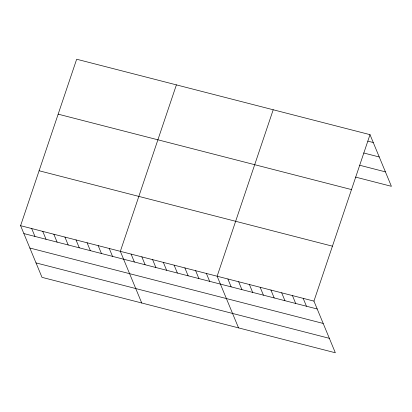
<?xml version="1.0" encoding="UTF-8"?>
<svg xmlns="http://www.w3.org/2000/svg" width="412" height="412" viewBox="0 0 412 412"><rect width="100%" height="100%" fill="white"/><g stroke="black" fill="none" stroke-linecap="round" stroke-linejoin="round"><path stroke-width="0.62" d="M370.002 134.652L313.939 301.11L335.337 352.77L41.998 277.348L20.6 225.688L76.663 59.23L370.002 134.652L391.4 186.312L355.546 177.093M176.398 84.872L120.335 251.33L141.733 302.99M273.202 109.762L217.139 276.22L238.538 327.88M367.89 141.151L373.267 142.537M363.714 152.986L379.251 156.982M359.722 165.258L385.416 171.866M58.164 114.16L351.503 189.582M39.099 170.759L332.443 246.18M20.6 225.688L313.939 301.11M23.865 233.568L317.204 308.99M29.849 248.019L323.188 323.441M36.014 262.902L329.353 338.324M303.186 298.345L306.451 306.224M292.427 295.579L295.692 303.459M281.674 292.814L284.939 300.698M270.916 290.048L274.181 297.933M260.163 287.282L263.428 295.167M249.404 284.517L252.669 292.402M238.651 281.751L241.916 289.636M227.893 278.986L231.158 286.87M206.381 273.455L209.646 281.339M195.628 270.689L198.893 278.574M184.87 267.924L188.135 275.808M174.116 265.158L177.381 273.043M163.358 262.392L166.623 270.277M152.605 259.627L155.87 267.512M141.846 256.861L145.112 264.746M131.093 254.096L134.358 261.981M109.252 248.482L112.517 256.362M98.174 245.634L101.434 253.514M87.092 242.786L90.357 250.666M76.009 239.933L79.274 247.818M64.926 237.085L68.191 244.965M53.843 234.237L57.108 242.117M42.766 231.384L46.031 239.269M31.683 228.536L34.948 236.421"/></g></svg>
